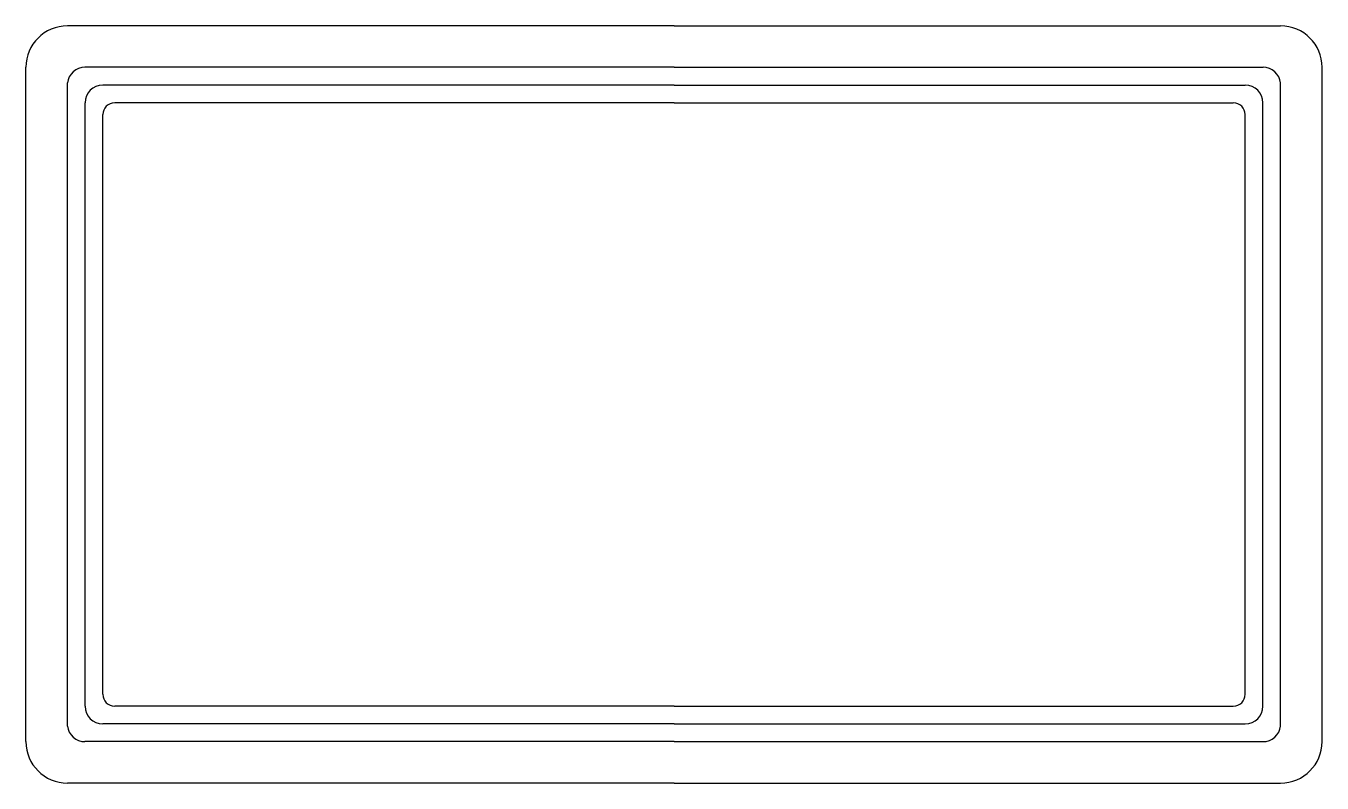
# Model space of a CAD drawing. Extents: x -1020.5 to -1018.31, y 437.5 to 438.78.
import ezdxf

# ---------------------------------------------------------------- set-up
doc = ezdxf.new("R2010")
doc.units = 0
doc.header["$LTSCALE"] = 10
doc.header["$MEASUREMENT"] = 0
doc.layers.add('Piscinas_Fibratec', color=4, linetype='CONTINUOUS')

msp = doc.modelspace()

# ---------------------------------------------------------------- linework, layer by layer
at = {"layer": 'Piscinas_Fibratec'}
for p, q in [((-1019.4081, 438.7825), (-1020.4331, 438.7825)), ((-1019.4081, 438.7825), (-1018.3831, 438.7825)), ((-1020.5031, 437.5725), (-1020.5031, 438.7125)), ((-1018.3131, 437.5725), (-1018.3131, 438.7125)), ((-1019.4081, 437.5025), (-1020.4331, 437.5025)), ((-1019.4081, 437.5025), (-1018.3831, 437.5025))]:
    msp.add_line(p, q, dxfattribs=at)
at = {"layer": 'Piscinas_Fibratec', "color": 2}
for p, q in [((-1019.4081, 438.7125), (-1020.4033, 438.7125)), ((-1019.4081, 438.7125), (-1018.4129, 438.7125)), ((-1020.4331, 437.5988), (-1020.4331, 438.6861)), ((-1019.4081, 438.6825), (-1020.3731, 438.6825)), ((-1019.4081, 438.6825), (-1018.4431, 438.6825)), ((-1018.3831, 437.5988), (-1018.3831, 438.6861)), ((-1020.4031, 437.6325), (-1020.4031, 438.6525)), ((-1018.4131, 437.6325), (-1018.4131, 438.6525)), ((-1019.4081, 437.6025), (-1020.3731, 437.6025)), ((-1019.4081, 437.6025), (-1018.4431, 437.6025)), ((-1019.4081, 437.5725), (-1020.4033, 437.5725)), ((-1019.4081, 437.5725), (-1018.4129, 437.5725))]:
    msp.add_line(p, q, dxfattribs=at)
at = {"layer": 'Piscinas_Fibratec', "color": 1}
for p, q in [((-1019.4081, 438.6525), (-1020.3531, 438.6525)), ((-1019.4081, 438.6525), (-1018.4631, 438.6525)), ((-1020.3731, 437.6525), (-1020.3731, 438.6325)), ((-1018.4431, 437.6525), (-1018.4431, 438.6325)), ((-1019.4081, 437.6325), (-1020.3531, 437.6325)), ((-1019.4081, 437.6325), (-1018.4631, 437.6325))]:
    msp.add_line(p, q, dxfattribs=at)
at = {"layer": 'Piscinas_Fibratec'}
for centre, start, end in [((-1020.4331, 438.7125), 90, 180), ((-1018.3831, 438.7125), 0, 90), ((-1020.4331, 437.5725), 180, 270), ((-1018.3831, 437.5725), 270, 0)]:
    msp.add_arc(centre, 0.07, start, end, dxfattribs=at)
at = {"layer": 'Piscinas_Fibratec', "color": 2}
for centre, start, end in [((-1020.4033, 438.6825), 90, 173.0706), ((-1018.4129, 438.6825), 6.9294, 90), ((-1020.3731, 438.6525), 90, 180), ((-1018.4431, 438.6525), 0, 90), ((-1020.3731, 437.6325), 180, 270), ((-1018.4431, 437.6325), 270, 360), ((-1020.4033, 437.6025), 186.9294, 270), ((-1018.4129, 437.6025), 270, 353.0706)]:
    msp.add_arc(centre, 0.03, start, end, dxfattribs=at)
at = {"layer": 'Piscinas_Fibratec', "color": 1}
for centre, start, end in [((-1020.3531, 438.6325), 90, 180), ((-1018.4631, 438.6325), 0, 90), ((-1020.3531, 437.6525), 180, 270), ((-1018.4631, 437.6525), 270, 0)]:
    msp.add_arc(centre, 0.02, start, end, dxfattribs=at)

doc.saveas('drawing.dxf')
